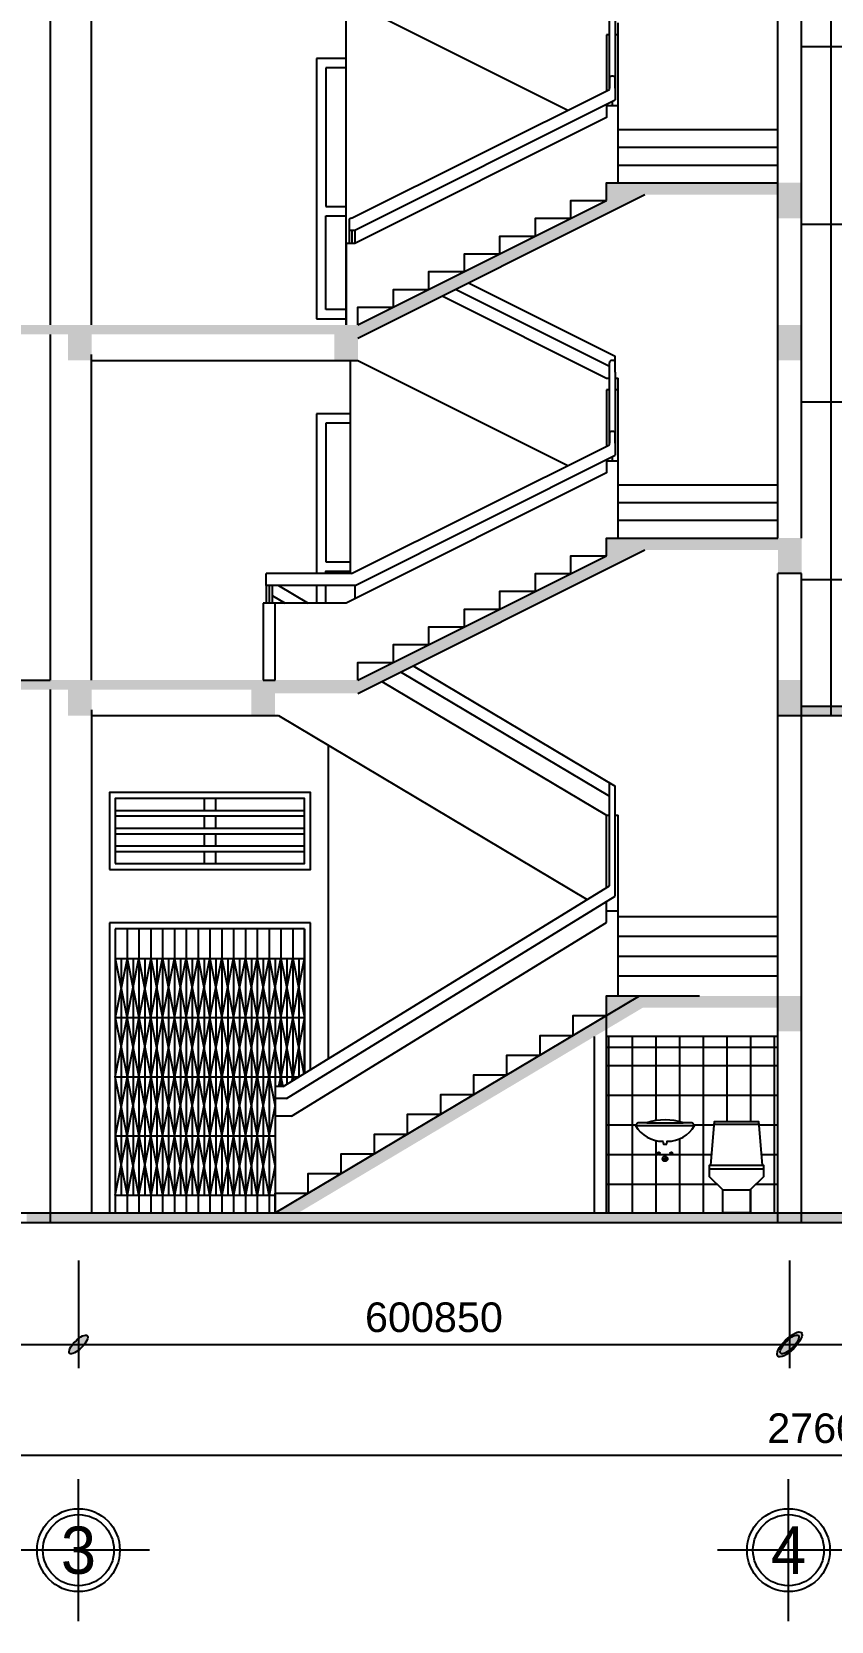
# Model space of a CAD drawing. Extents: x -110475 to -26375, y -22185 to 37215.
# Drawn here: x -93368 to -86613, y -10931 to 2491 of the extents above; entities that cross this region are included whole.
import ezdxf
from ezdxf.enums import TextEntityAlignment as Align

# ---------------------------------------------------------------- set-up
doc = ezdxf.new("R2010")
doc.units = 0
doc.header["$LTSCALE"] = 800
doc.header["$MEASUREMENT"] = 0
doc.header["$PDMODE"] = 2
doc.layers.get('0').update_dxf_attribs({"linetype": 'CONTINUOUS'})
doc.layers.get('DEFPOINTS').update_dxf_attribs({"linetype": 'CONTINUOUS'})
for name, color, linetype in [('BAO', 3, 'CONTINUOUS'), ('CUA', 4, 'CONTINUOUS'), ('DIM', 6, 'CONTINUOUS'), ('HATCH', 6, 'CONTINUOUS'), ('mc1', 5, 'CONTINUOUS'), ('MDUNG', 3, 'CONTINUOUS'), ('TBI', 3, 'CONTINUOUS'), ('TEXT', 7, 'CONTINUOUS')]:
    doc.layers.add(name, color=color, linetype=linetype)
doc.styles.add('T2', font='VTIMESN.TTF')
doc.styles.add('VNI-HELVE', font='VHELVEN.TTF')
doc.dimstyles.new('DIM100S', dxfattribs={"dimtxt": 250, "dimasz": 150, "dimexe": 200, "dimexo": 0, "dimgap": 100, "dimtad": 1, "dimdec": 0, "dimlfac": 100, "dimrnd": 50, "dimzin": 0, "dimdsep": 46, "dimtxsty": 'VNI-HELVE', "dimblk1": 'ARCHTICK', "dimblk2": 'ARCHTICK', "dimsah": 1, "dimcen": 0, "dimclrd": 6, "dimclre": 6, "dimclrt": 6, "dimadec": 0, "dimazin": 0, "dimtfac": 1, "dimtdec": 0, "dimtofl": 0, "dimtmove": 0, "dimatfit": 3, "dimldrblk": 'ARCHTICK', "dimfxl": 0, "dimtolj": 1, "dimtzin": 0, "dimarcsym": 0})

# ---------------------------------------------------------------- blocks, each defined once
blk = doc.blocks.new('WC2d21')
at = {"color": 151}
for p, q in [((-250, 738), (250, 738)), ((-69, 502), (-39, 502)), ((-54, 517), (-54, 488)), ((-25, 457), (25, 457)), ((0, 483), (0, 432)), ((69, 502), (39, 502)), ((54, 517), (54, 488))]:
    blk.add_line(p, q, dxfattribs=at)
blk.add_line((-154, 762), (154, 762))
blk.add_lwpolyline([(14, 580), (19, 605, 0.263805), (250, 738), (229, 762), (154, 762, 0.159336), (-154, 762), (-229, 762), (-250, 738, 0.263805), (-19, 605), (-14, 580), (0, 580)], format="xyb", close=True)
for centre, radius in [((-54, 502), 10.5), ((0, 457), 21), ((54, 502), 10.5)]:
    blk.add_circle(centre, radius, dxfattribs=at)
blk = doc.blocks.new('_ArchTick')
h = blk.add_hatch(color=256)
edge = h.paths.add_edge_path()
edge.add_ellipse((0, 0), major_axis=(0.5, 0.5), ratio=0.348148, start_angle=0, end_angle=360)
blk.add_ellipse((0, 0), major_axis=(0.5, 0.5), ratio=0.348148)
blk = doc.blocks.new('*D7')
at = {"layer": 'DEFPOINTS', "color": 0, "linetype": 'Continuous'}
for p in [(-96264, -7885), (-92974, -7885), (-92974, -8594)]:
    blk.add_point(p, dxfattribs=at)
at = {"layer": 'DIM', "color": 6, "linetype": 'Continuous', "lineweight": -2}
for p, q in [((-96264, -7885), (-96264, -8794)), ((-92974, -7885), (-92974, -8794)), ((-96264, -8594), (-92974, -8594))]:
    blk.add_line(p, q, dxfattribs=at)
at = {"layer": 'DIM', "color": 6, "linetype": 'Continuous', "lineweight": -2, "xscale": 150, "yscale": 150, "zscale": 150, "rotation": 180}
blk.add_blockref('_ArchTick', (-96264, -8594), dxfattribs=at)
at = {"layer": 'DIM', "color": 6, "linetype": 'Continuous', "lineweight": -2, "xscale": 150, "yscale": 150, "zscale": 150}
blk.add_blockref('_ArchTick', (-92974, -8594), dxfattribs=at)
at = {"layer": 'DIM', "color": 6, "linetype": 'Continuous', "insert": (-94619, -8366), "char_height": 250, "attachment_point": 5, "style": 'VNI-HELVE'}
blk.add_mtext('\\A1;3600', dxfattribs=at)
blk = doc.blocks.new('*D8')
at = {"layer": 'DEFPOINTS', "color": 0, "linetype": 'Continuous'}
for p in [(-92974, -7885), (-86965, -7885), (-86965, -8594)]:
    blk.add_point(p, dxfattribs=at)
at = {"layer": 'DIM', "color": 6, "linetype": 'Continuous', "lineweight": -2}
for p, q in [((-92974, -7885), (-92974, -8794)), ((-86965, -7885), (-86965, -8794)), ((-92974, -8594), (-86965, -8594))]:
    blk.add_line(p, q, dxfattribs=at)
at = {"layer": 'DIM', "color": 6, "linetype": 'Continuous', "lineweight": -2, "xscale": 150, "yscale": 150, "zscale": 150, "rotation": 180}
blk.add_blockref('_ArchTick', (-92974, -8594), dxfattribs=at)
at = {"layer": 'DIM', "color": 6, "linetype": 'Continuous', "lineweight": -2, "xscale": 150, "yscale": 150, "zscale": 150}
blk.add_blockref('_ArchTick', (-86965, -8594), dxfattribs=at)
at = {"layer": 'DIM', "color": 6, "linetype": 'Continuous', "insert": (-89970, -8366), "char_height": 250, "attachment_point": 5, "style": 'VNI-HELVE'}
blk.add_mtext('\\A1;600850', dxfattribs=at)
blk = doc.blocks.new('*D9')
at = {"layer": 'DEFPOINTS', "color": 0, "linetype": 'Continuous'}
for p in [(-86965, -7885), (-83669, -7885), (-83669, -8594)]:
    blk.add_point(p, dxfattribs=at)
at = {"layer": 'DIM', "color": 6, "linetype": 'Continuous', "lineweight": -2}
for p, q in [((-86965, -7885), (-86965, -8794)), ((-83669, -7885), (-83669, -8794)), ((-86965, -8594), (-83669, -8594))]:
    blk.add_line(p, q, dxfattribs=at)
at = {"layer": 'DIM', "color": 6, "linetype": 'Continuous', "lineweight": -2, "xscale": 200, "yscale": 200, "zscale": 200, "rotation": 180}
blk.add_blockref('_ArchTick', (-86965, -8594), dxfattribs=at)
at = {"layer": 'DIM', "color": 6, "linetype": 'Continuous', "lineweight": -2, "xscale": 200, "yscale": 200, "zscale": 200}
blk.add_blockref('_ArchTick', (-83669, -8594), dxfattribs=at)
at = {"layer": 'DIM', "color": 6, "linetype": 'Continuous', "insert": (-85317, -8366), "char_height": 250, "attachment_point": 5, "style": 'VNI-HELVE'}
blk.add_mtext('\\A1;3600', dxfattribs=at)
blk = doc.blocks.new('*D22')
at = {"layer": 'DEFPOINTS', "color": 0, "linetype": 'Continuous'}
for p in [(-99575, -7885), (-73761, -7885), (-99575, -9531)]:
    blk.add_point(p, dxfattribs=at)
at = {"layer": 'DIM', "color": 6, "linetype": 'Continuous', "lineweight": -2}
for p, q in [((-99575, -7885), (-99575, -9731)), ((-73761, -7885), (-73761, -9731)), ((-73761, -9531), (-99575, -9531))]:
    blk.add_line(p, q, dxfattribs=at)
at = {"layer": 'DIM', "color": 6, "linetype": 'Continuous', "lineweight": -2, "xscale": 200, "yscale": 200, "zscale": 200, "rotation": 180}
blk.add_blockref('_ArchTick', (-99575, -9531), dxfattribs=at)
at = {"layer": 'DIM', "color": 6, "linetype": 'Continuous', "lineweight": -2, "xscale": 200, "yscale": 200, "zscale": 200}
blk.add_blockref('_ArchTick', (-73761, -9531), dxfattribs=at)
at = {"layer": 'DIM', "color": 6, "linetype": 'Continuous', "insert": (-86668, -9303), "char_height": 250, "attachment_point": 5, "style": 'VNI-HELVE'}
blk.add_mtext('\\A1;27600', dxfattribs=at)

msp = doc.modelspace()

# ---------------------------------------------------------------- hatches: boundary and pattern name
at = {"layer": 'HATCH'}
h = msp.add_hatch(dxfattribs=at)
h.set_pattern_fill('_USER', color=6, scale=200, angle=90, style=0, pattern_type=0)
h.set_pattern_definition([(90, (98509.05, 26760.27), (-200, 1e-14), [])])
h.paths.add_polyline_path([(-87062.808, -5983.693), (-88512.679, -5983.693), (-88512.679, -7483.693), (-87527.808, -7483.693), (-87527.808, -7287.861), (-87641.808, -7179.993), (-87641.808, -7112.029), (-87641.808, -7080.693), (-87630.04, -7080.693), (-87597.808, -6712.693), (-87412.808, -6712.693), (-87227.808, -6712.693), (-87195.575, -7080.693), (-87183.808, -7080.693), (-87183.808, -7112.029), (-87183.808, -7179.993), (-87297.808, -7287.861), (-87297.808, -7483.693), (-87062.808, -7483.693)])
h.paths.add_polyline_path([(-87787.757, -6721.202), (-87766.815, -6745.711, -0.263804579), (-87997.581, -6879.183), (-88002.484, -6903.693), (-88016.954, -6903.693), (-88031.424, -6903.693), (-88036.328, -6879.183, -0.263804579), (-88267.094, -6745.711), (-88246.152, -6721.202), (-88170.776, -6721.202, -0.159336024), (-87863.132, -6721.202)], flags=16)
h.paths.add_polyline_path([(-87952.145, -6981.202, -1), (-87973.145, -6981.202, -1)], flags=16)
h.paths.add_polyline_path([(-88060.763, -6981.202, -1), (-88081.763, -6981.202, -1)], flags=16)
h.paths.add_polyline_path([(-87995.954, -7026.202, -1), (-88037.954, -7026.202, -1)], flags=16)
h = msp.add_hatch(dxfattribs=at)
h.set_pattern_fill('_USER', color=6, scale=250, style=0, pattern_type=0)
h.set_pattern_definition([(0, (98509.05, 26760.27), (0, 250), [])])
h.paths.add_polyline_path([(-87062.808, -5983.693), (-88512.679, -5983.693), (-88512.679, -7483.693), (-87527.808, -7483.693), (-87527.808, -7287.861), (-87641.808, -7179.993), (-87641.808, -7112.029), (-87641.808, -7080.693), (-87630.04, -7080.693), (-87597.808, -6712.693), (-87412.808, -6712.693), (-87227.808, -6712.693), (-87195.575, -7080.693), (-87183.808, -7080.693), (-87183.808, -7112.029), (-87183.808, -7179.993), (-87297.808, -7287.861), (-87297.808, -7483.693), (-87062.808, -7483.693)])
h.paths.add_polyline_path([(-87787.757, -6721.202), (-87766.815, -6745.711, -0.263804579), (-87997.581, -6879.183), (-88002.484, -6903.693), (-88016.954, -6903.693), (-88031.424, -6903.693), (-88036.328, -6879.183, -0.263804579), (-88267.094, -6745.711), (-88246.152, -6721.202), (-88170.776, -6721.202, -0.159336024), (-87863.132, -6721.202)], flags=16)
h.paths.add_polyline_path([(-87952.145, -6981.202, -1), (-87973.145, -6981.202, -1)], flags=16)
h.paths.add_polyline_path([(-88060.763, -6981.202, -1), (-88081.763, -6981.202, -1)], flags=16)
h.paths.add_polyline_path([(-87995.954, -7026.202, -1), (-88037.954, -7026.202, -1)], flags=16)

# ---------------------------------------------------------------- linework, layer by layer
at = {"layer": 'BAO', "color": 3, "linetype": 'Continuous'}
for p, q in [((-92973.951, -10931.377), (-92973.951, -9731.377)), ((-86973.951, -10931.377), (-86973.951, -9731.377)), ((-92373.951, -10331.377), (-93573.951, -10331.377)), ((-86373.951, -10331.377), (-87573.951, -10331.377))]:
    msp.add_line(p, q, dxfattribs=at)
for points in [[(-90612.679, 16.307), (-90612.679, 166.307), (-90312.679, 166.307), (-90312.679, 316.307), (-90012.679, 316.307), (-90012.679, 466.307), (-89712.679, 466.307), (-89712.679, 616.307), (-89412.679, 616.307), (-89412.679, 766.307), (-89112.679, 766.307), (-89112.679, 916.307), (-88812.679, 916.307), (-88812.679, 1066.307), (-88512.679, 1066.307)], [(-90612.679, -2983.693), (-90612.679, -2833.693), (-90312.679, -2833.693), (-90312.679, -2683.693), (-90012.679, -2683.693), (-90012.679, -2533.693), (-89712.679, -2533.693), (-89712.679, -2383.693), (-89412.679, -2383.693), (-89412.679, -2233.693), (-89112.679, -2233.693), (-89112.679, -2083.693), (-88812.679, -2083.693), (-88812.679, -1933.693), (-88512.679, -1933.693)], [(-92862.808, -3283.693), (-91284.189, -3283.693)], [(-91312.679, -7483.693), (-91312.679, -7317.026), (-91032.679, -7317.026), (-91032.679, -7150.359), (-90752.679, -7150.359), (-90752.679, -6983.693), (-90472.679, -6983.693), (-90472.679, -6817.026), (-90192.679, -6817.026), (-90192.679, -6650.359), (-89912.679, -6650.359), (-89912.679, -6483.693), (-89632.679, -6483.693), (-89632.679, -6317.026), (-89352.679, -6317.026), (-89352.679, -6150.359), (-89072.679, -6150.359), (-89072.679, -5983.693), (-88792.679, -5983.693), (-88792.679, -5817.026), (-88512.679, -5817.026)]]:
    msp.add_lwpolyline(points, dxfattribs=at)
for centre, radius in [((-92973.951, -10331.377), 350), ((-92973.951, -10331.377), 300), ((-86973.951, -10331.377), 350), ((-86973.951, -10331.377), 300)]:
    msp.add_circle(centre, radius, dxfattribs=at)
at = {"layer": 'CUA', "color": 4, "linetype": 'ByBlock'}
for p, q in [((-88487.679, 2003.074), (-88487.679, 2616.307)), ((-88437.679, 2616.307), (-88437.679, 1915.611)), ((-88412.679, 2466.307), (-88412.679, 2566.307)), ((-88487.679, 2466.307), (-88512.679, 2466.307)), ((-88512.679, 2466.307), (-88512.679, 1990.611)), ((-88412.679, 2466.307), (-88437.679, 2466.307)), ((-88412.679, 1216.307), (-88412.679, 2466.307)), ((-90712.679, 2266.307), (-90962.808, 2266.307)), ((-90962.808, 2266.307), (-90962.808, 66.307)), ((-90712.679, 2186.307), (-90882.808, 2186.307)), ((-90882.808, 2186.307), (-90882.808, 1016.307)), ((-88487.679, 2096.307), (-88487.679, 2016.307)), ((-88457.679, 2116.307), (-88467.679, 2116.307)), ((-88437.679, 2016.307), (-88437.679, 2096.307)), ((-90667.679, 916.307), (-88487.679, 2003.074)), ((-90637.679, 815.611), (-88437.679, 1915.611)), ((-88462.679, 1903.111), (-88462.679, 1866.307)), ((-88462.679, 1903.111), (-88462.679, 1866.307)), ((-88512.679, 1878.111), (-88512.679, 1766.307)), ((-88412.679, 1866.307), (-88512.679, 1866.307)), ((-88412.679, 1216.307), (-88412.679, 1866.307)), ((-88412.679, 1666.307), (-87062.808, 1666.307)), ((-88412.679, 1516.307), (-87062.808, 1516.307)), ((-88412.679, 1366.307), (-87062.808, 1366.307)), ((-90882.808, 1016.307), (-90712.679, 1016.307)), ((-90882.808, 146.307), (-90882.808, 936.307)), ((-90882.808, 936.307), (-90712.679, 936.307)), ((-90687.679, 896.307), (-90687.679, 816.307)), ((-90687.679, 840.611), (-90687.679, 703.807)), ((-90687.679, 816.307), (-90637.679, 816.307)), ((-90662.679, 816.307), (-90662.679, 703.807)), ((-90662.679, 816.307), (-90662.679, 703.807)), ((-90637.679, 816.307), (-90637.679, 703.807)), ((-90712.679, 703.807), (-90712.679, 16.307)), ((-90637.679, 703.807), (-90712.679, 703.807)), ((-89788.376, 316.656), (-88487.679, -333.693)), ((-89676.573, 372.557), (-88437.679, -246.889)), ((-90712.679, 146.307), (-90882.808, 146.307)), ((-89900.876, 260.406), (-88512.679, -433.693)), ((-90962.808, 66.307), (-90712.679, 66.307)), ((-88437.679, -383.693), (-88437.679, -246.889)), ((-88487.679, -383.693), (-88487.679, -303.693)), ((-88487.679, -996.926), (-88487.679, -383.693)), ((-88457.679, -283.693), (-88467.679, -283.693)), ((-88437.679, -383.693), (-88437.679, -1084.389)), ((-88512.679, -433.693), (-88487.679, -433.693)), ((-88487.679, -533.693), (-88512.679, -533.693)), ((-88512.679, -533.693), (-88512.679, -1009.389)), ((-88437.679, -433.693), (-88412.679, -433.693)), ((-88412.679, -533.693), (-88437.679, -533.693)), ((-88412.679, -533.693), (-88412.679, -433.693)), ((-88412.679, -1783.693), (-88412.679, -533.693)), ((-90676.545, -733.693), (-90962.808, -733.693)), ((-90962.808, -733.693), (-90962.808, -2083.693)), ((-90676.545, -813.693), (-90882.808, -813.693)), ((-90882.808, -813.693), (-90882.808, -1983.693)), ((-88487.679, -903.693), (-88487.679, -983.693)), ((-88457.679, -883.693), (-88467.679, -883.693)), ((-88437.679, -983.693), (-88437.679, -903.693)), ((-90667.679, -2083.693), (-88487.679, -996.926)), ((-90636.286, -2183.693), (-88437.679, -1084.389)), ((-88512.679, -1121.889), (-88512.679, -1233.693)), ((-88412.679, -1133.693), (-88512.679, -1133.693)), ((-88462.679, -1096.889), (-88462.679, -1133.693)), ((-88462.679, -1096.889), (-88462.679, -1133.693)), ((-88412.679, -1783.693), (-88412.679, -1133.693)), ((-88412.679, -1333.693), (-87062.808, -1333.693)), ((-88412.679, -1483.693), (-87062.808, -1483.693)), ((-88412.679, -1633.693), (-87062.808, -1633.693)), ((-90882.808, -1983.693), (-90676.545, -1983.693)), ((-91387.679, -2183.693), (-91387.679, -2083.693)), ((-90667.679, -2083.693), (-91387.679, -2083.693)), ((-91387.679, -2183.693), (-91387.679, -2333.693)), ((-90636.286, -2183.693), (-91387.679, -2183.693)), ((-91362.679, -2183.693), (-91362.679, -2333.693)), ((-91362.679, -2183.693), (-91362.679, -2333.693)), ((-91337.679, -2183.693), (-91337.679, -2333.693)), ((-90637.679, -2183.693), (-90637.679, -2296.193)), ((-91412.679, -2333.693), (-91412.679, -2983.693)), ((-91312.679, -2983.693), (-91312.679, -2333.693)), ((-91412.679, -2983.693), (-91312.679, -2983.693)), ((-91243.403, -6417.026), (-91312.679, -6417.026)), ((-91312.679, -6417.026), (-91312.679, -6517.026)), ((-91312.679, -6667.026), (-91312.679, -7483.693))]:
    msp.add_line(p, q, dxfattribs=at)
at = {"layer": 'CUA', "color": 4}
for p, q in [((-91337.679, -2268.52), (-91228.189, -2333.693)), ((-91284.679, -2183.693), (-91032.679, -2333.693)), ((-88487.679, -4722.239), (-88487.679, -3848.574)), ((-88437.679, -4808.887), (-88437.679, -3878.336)), ((-88512.679, -4124.63), (-88487.679, -4124.63)), ((-88512.679, -4737.614), (-88512.679, -4124.63)), ((-88437.679, -4124.63), (-88412.679, -4124.63)), ((-88412.679, -5650.359), (-88412.679, -4124.63)), ((-88512.679, -5031.11), (-88512.679, -4855.012)), ((-88512.679, -4931.11), (-88412.679, -4931.11)), ((-92712.808, -5033.693), (-92712.808, -7483.693)), ((-91012.808, -5033.693), (-92712.808, -5033.693)), ((-92662.808, -5083.693), (-92662.808, -7483.693)), ((-91062.808, -5083.693), (-92662.808, -5083.693)), ((-92562.808, -5083.693), (-92562.808, -7483.693)), ((-92462.808, -5083.693), (-92462.808, -7483.693)), ((-92362.808, -5083.693), (-92362.808, -7483.693)), ((-92262.808, -5083.693), (-92262.808, -7483.693)), ((-92162.808, -5083.693), (-92162.808, -7483.693)), ((-92062.808, -5083.693), (-92062.808, -7483.693)), ((-91962.808, -5083.693), (-91962.808, -7483.693)), ((-91862.808, -5083.693), (-91862.808, -7483.693)), ((-91762.808, -5083.693), (-91762.808, -7483.693)), ((-91662.808, -5083.693), (-91662.808, -7483.693)), ((-91562.808, -5083.693), (-91562.808, -7483.693)), ((-91462.808, -5083.693), (-91462.808, -7483.693)), ((-91362.808, -5083.693), (-91362.808, -7483.693)), ((-91262.808, -5083.693), (-91262.808, -6417.026)), ((-91162.808, -5083.693), (-91162.808, -6367.46)), ((-91062.808, -5083.693), (-91062.808, -6305.959)), ((-91062.808, -6305.959), (-91062.808, -5083.693)), ((-91012.808, -6275.209), (-91012.808, -5033.693)), ((-87062.808, -4983.693), (-88412.679, -4983.693)), ((-87062.808, -5150.359), (-88412.679, -5150.359)), ((-92662.808, -5333.693), (-92262.808, -7333.693)), ((-92662.808, -5333.693), (-91062.808, -5333.693)), ((-92612.808, -5333.693), (-92612.808, -7333.693)), ((-92512.808, -5333.693), (-92512.808, -7333.693)), ((-92412.808, -5333.693), (-92412.808, -7333.693)), ((-92312.808, -5333.693), (-92312.808, -7333.693)), ((-92212.808, -5333.693), (-92212.808, -7333.693)), ((-92112.808, -5333.693), (-92112.808, -7333.693)), ((-92012.808, -5333.693), (-92012.808, -7333.693)), ((-91912.808, -5333.693), (-91912.808, -7333.693)), ((-91812.808, -5333.693), (-91812.808, -7333.693)), ((-91712.808, -5333.693), (-91712.808, -7333.693)), ((-91612.808, -5333.693), (-91612.808, -7333.693)), ((-91512.808, -5333.693), (-91512.808, -7333.693)), ((-91412.808, -5333.693), (-91412.808, -7333.693)), ((-91312.808, -5333.693), (-91312.808, -7333.693)), ((-91212.808, -5333.693), (-91212.808, -6398.21)), ((-91112.808, -5333.693), (-91112.808, -6336.709)), ((-87062.808, -5317.026), (-88412.679, -5317.026)), ((-87062.808, -5483.693), (-88412.679, -5483.693)), ((-92662.808, -5833.693), (-91062.808, -5833.693)), ((-92662.808, -6333.693), (-91107.903, -6333.693)), ((-92662.808, -6833.693), (-91312.679, -6833.693)), ((-92662.808, -7333.693), (-91312.679, -7333.693))]:
    msp.add_line(p, q, dxfattribs=at)
at = {"layer": 'CUA', "color": 3, "linetype": 'Continuous'}
msp.add_line((-91172.679, -6667.026), (-91312.679, -6667.026), dxfattribs=at)
at = {"layer": 'CUA', "color": 4, "linetype": 'ByBlock'}
for points in [[(-88412.679, 1216.307), (-88412.679, 1216.307), (-88412.679, 1866.307), (-88512.679, 1866.307), (-88512.679, 1766.307), (-90637.679, 703.807)], [(-88412.679, -1783.693), (-88412.679, -1783.693), (-88412.679, -1133.693), (-88512.679, -1133.693), (-88512.679, -1233.693), (-90712.679, -2333.693), (-91412.679, -2333.693)], [(-90882.808, -2083.693), (-90882.808, -2063.693), (-90676.545, -2063.693)], [(-90962.808, -2183.693), (-90962.808, -2333.693)], [(-90882.808, -2333.693), (-90882.808, -2183.693)]]:
    msp.add_lwpolyline(points, dxfattribs=at)
for points in [[(-92712.808, -4583.693), (-91012.808, -4583.693), (-91012.808, -3933.693), (-92712.808, -3933.693)], [(-92662.808, -4533.693), (-91062.808, -4533.693), (-91062.808, -3983.693), (-92662.808, -3983.693)], [(-92662.808, -4083.693), (-91062.808, -4083.693), (-91062.808, -3983.693), (-92662.808, -3983.693)], [(-92662.808, -4233.693), (-91062.808, -4233.693), (-91062.808, -4133.693), (-92662.808, -4133.693)], [(-92662.808, -4383.693), (-91062.808, -4383.693), (-91062.808, -4283.693), (-92662.808, -4283.693)], [(-92662.808, -4533.693), (-91062.808, -4533.693), (-91062.808, -4433.693), (-92662.808, -4433.693)]]:
    msp.add_lwpolyline(points, close=True, dxfattribs=at)
at = {"layer": 'CUA', "color": 4}
for points in [[(-91912.808, -4083.693), (-91812.808, -4083.693), (-91812.808, -3983.693), (-91912.808, -3983.693)], [(-91912.808, -4233.693), (-91812.808, -4233.693), (-91812.808, -4133.693), (-91912.808, -4133.693)], [(-91912.808, -4383.693), (-91812.808, -4383.693), (-91812.808, -4283.693), (-91912.808, -4283.693)], [(-91912.808, -4533.693), (-91812.808, -4533.693), (-91812.808, -4433.693), (-91912.808, -4433.693)]]:
    msp.add_lwpolyline(points, close=True, dxfattribs=at)
for points in [[(-92662.808, -7333.693), (-92562.808, -6833.693), (-92662.808, -6333.693), (-92562.808, -5833.693), (-92462.808, -5333.693)], [(-92562.808, -5333.693), (-92662.808, -5833.693), (-92562.808, -6333.693), (-92662.808, -6833.693), (-92562.808, -7333.693)], [(-92462.808, -7333.693), (-92562.808, -6833.693), (-92462.808, -6333.693), (-92362.808, -5833.693), (-92462.808, -5333.693)], [(-92562.808, -5333.693), (-92462.808, -5833.693), (-92562.808, -6333.693), (-92462.808, -6833.693), (-92562.808, -7333.693)], [(-92462.808, -7333.693), (-92362.808, -6833.693), (-92262.808, -6333.693), (-92362.808, -5833.693), (-92262.808, -5333.693)], [(-92362.808, -5333.693), (-92462.808, -5833.693), (-92362.808, -6333.693), (-92462.808, -6833.693), (-92362.808, -7333.693)], [(-92362.808, -5333.693), (-92262.808, -5833.693), (-92362.808, -6333.693), (-92262.808, -6833.693), (-92362.808, -7333.693)], [(-92162.808, -7333.693), (-92262.808, -6833.693), (-92162.808, -6333.693), (-92262.808, -5833.693), (-92162.808, -5333.693)], [(-92262.808, -5333.693), (-92162.808, -5833.693), (-92262.808, -6333.693), (-92162.808, -6833.693), (-92262.808, -7333.693)], [(-92162.808, -5333.693), (-92062.808, -5833.693), (-92162.808, -6333.693), (-92062.808, -6833.693), (-92162.808, -7333.693)], [(-92062.808, -7333.693), (-92162.808, -6833.693), (-92062.808, -6333.693), (-92162.808, -5833.693), (-92062.808, -5333.693)], [(-92062.808, -5333.693), (-91962.808, -5833.693), (-92062.808, -6333.693), (-91962.808, -6833.693), (-92062.808, -7333.693)], [(-91962.808, -7333.693), (-92062.808, -6833.693), (-91962.808, -6333.693), (-92062.808, -5833.693), (-91962.808, -5333.693)], [(-91962.808, -5333.693), (-91862.808, -5833.693), (-91962.808, -6333.693), (-91862.808, -6833.693), (-91962.808, -7333.693)], [(-91862.808, -7333.693), (-91962.808, -6833.693), (-91862.808, -6333.693), (-91962.808, -5833.693), (-91862.808, -5333.693)], [(-91862.808, -5333.693), (-91762.808, -5833.693), (-91862.808, -6333.693), (-91762.808, -6833.693), (-91862.808, -7333.693)], [(-91762.808, -7333.693), (-91862.808, -6833.693), (-91762.808, -6333.693), (-91862.808, -5833.693), (-91762.808, -5333.693)], [(-91762.808, -5333.693), (-91662.808, -5833.693), (-91762.808, -6333.693), (-91662.808, -6833.693), (-91762.808, -7333.693)], [(-91662.808, -7333.693), (-91762.808, -6833.693), (-91662.808, -6333.693), (-91762.808, -5833.693), (-91662.808, -5333.693)], [(-91662.808, -5333.693), (-91562.808, -5833.693), (-91662.808, -6333.693), (-91562.808, -6833.693), (-91662.808, -7333.693)], [(-91562.808, -7333.693), (-91662.808, -6833.693), (-91562.808, -6333.693), (-91662.808, -5833.693), (-91562.808, -5333.693)], [(-91562.808, -5333.693), (-91462.808, -5833.693), (-91562.808, -6333.693), (-91462.808, -6833.693), (-91562.808, -7333.693)], [(-91462.808, -7333.693), (-91562.808, -6833.693), (-91462.808, -6333.693), (-91562.808, -5833.693), (-91462.808, -5333.693)], [(-91462.808, -5333.693), (-91362.808, -5833.693), (-91462.808, -6333.693), (-91362.808, -6833.693), (-91462.808, -7333.693)], [(-91362.808, -7333.693), (-91462.808, -6833.693), (-91362.808, -6333.693), (-91462.808, -5833.693), (-91362.808, -5333.693)], [(-91279.474, -6417.026), (-91262.808, -6333.693), (-91362.808, -5833.693), (-91262.808, -5333.693)], [(-91362.808, -5333.693), (-91262.808, -5833.693), (-91362.808, -6333.693), (-91312.808, -6583.693)], [(-91262.808, -5333.693), (-91162.808, -5833.693), (-91262.808, -6333.693), (-91246.141, -6417.026)], [(-91170.508, -6372.195), (-91162.808, -6333.693), (-91262.808, -5833.693), (-91162.808, -5333.693)], [(-91162.808, -5333.693), (-91062.808, -5833.693), (-91162.808, -6333.693), (-91156.794, -6363.761)], [(-91067.747, -6308.997), (-91162.808, -5833.693), (-91062.808, -5333.693)], [(-91312.808, -7083.693), (-91362.808, -6833.693), (-91312.808, -6583.693)], [(-91312.808, -7083.693), (-91362.808, -7333.693)]]:
    msp.add_lwpolyline(points, dxfattribs=at)
at = {"layer": 'CUA', "color": 4, "linetype": 'ByBlock'}
for centre, start, end in [((-88467.679, 2096.307), 90, 180), ((-88457.679, 2096.307), 0, 90), ((-90667.679, 896.307), 90, 180), ((-88467.679, -303.693), 90, 180), ((-88457.679, -303.693), 0, 90), ((-88467.679, -903.693), 90, 180), ((-88457.679, -903.693), 0, 90)]:
    msp.add_arc(centre, 20, start, end, dxfattribs=at)
at = {"layer": 'HATCH', "color": 6}
msp.add_line((-88512.679, -6083.693), (-87062.808, -6083.693), dxfattribs=at)
at = {"layer": 'mc1', "color": 5}
for p, q in [((-90612.679, -95.496), (-88189.073, 1116.307)), ((-90612.679, 16.307), (-88512.679, 1066.307)), ((-90612.679, -3095.496), (-88189.073, -1883.693)), ((-90612.679, -2983.693), (-88512.679, -1933.693))]:
    msp.add_line(p, q, dxfattribs=at)
at = {"layer": 'mc1', "color": 4, "linetype": 'Continuous'}
msp.add_line((-86982.808, -7563.693), (-83642.808, -7563.693), dxfattribs=at)
at = {"layer": 'mc1', "color": 5}
for points in [[(-88512.679, 1066.307), (-88512.679, 1216.307), (-87062.808, 1216.307)], [(-88512.679, -1933.693), (-88512.679, -1783.693), (-87062.808, -1783.693)], [(-91312.679, -7483.693), (-88232.679, -5650.359)], [(-88512.679, -5817.026), (-88512.679, -5650.359), (-87726.161, -5650.359)]]:
    msp.add_lwpolyline(points, dxfattribs=at)
at = {"layer": 'mc1', "color": 5, "linetype": 'Continuous'}
for points in [[(-99562.808, -2983.693), (-93212.808, -2983.693)], [(-86862.808, -3203.693), (-77162.808, -3203.693)], [(-87062.808, -3283.693), (-80262.808, -3283.693)]]:
    msp.add_lwpolyline(points, dxfattribs=at)
at = {"layer": 'mc1', "color": 5}
for points in [[(-88512.679, 1116.307), (-88512.679, 1216.307), (-87062.808, 1116.307), (-87062.808, 1216.307)], [(-90612.679, -95.496), (-90612.679, 16.307), (-88189.073, 1116.307), (-88512.679, 1066.307)], [(-88512.679, 1066.307), (-88512.679, 1116.307), (-88189.073, 1116.307)], [(-88512.679, -1883.693), (-88512.679, -1783.693), (-87062.808, -1883.693), (-87062.808, -1783.693)], [(-90612.679, -3095.496), (-90612.679, -2983.693), (-88189.073, -1883.693), (-88512.679, -1933.693)], [(-88512.679, -1933.693), (-88512.679, -1883.693), (-88189.073, -1883.693)], [(-91312.679, -3095.496), (-91312.679, -3063.693), (-90612.679, -3095.496), (-90612.679, -3063.693)], [(-86862.808, -3283.693), (-86862.808, -3203.693), (-83762.808, -3283.693), (-83762.808, -3203.693)], [(-91312.679, -7483.693), (-91117.17, -7483.693), (-88400.679, -5750.359), (-88205.17, -5750.359)], [(-88512.679, -5650.359), (-88512.679, -5817.026), (-88232.679, -5650.359)], [(-88400.679, -5750.359), (-88232.679, -5650.359), (-87062.808, -5750.359), (-87062.808, -5650.359)]]:
    msp.add_solid(points, dxfattribs=at)
at = {"layer": 'mc1', "color": 5, "linetype": 'ByBlock'}
for points in [[(-87062.808, 1216.307), (-86862.808, 1216.307), (-87062.808, 916.307), (-86862.808, 916.307)], [(-94612.808, 16.307), (-93062.808, 16.307), (-94612.808, -63.693), (-93062.808, -63.693)], [(-93062.808, 16.307), (-92862.808, 16.307), (-93062.808, -283.693), (-92862.808, -283.693)], [(-92862.808, 16.307), (-90812.679, 16.307), (-92862.808, -63.693), (-90812.679, -63.693)], [(-90812.679, 16.307), (-90612.679, 16.307), (-90812.679, -283.693), (-90612.679, -283.693)], [(-87062.808, 16.307), (-86862.808, 16.307), (-87062.808, -283.693), (-86862.808, -283.693)], [(-87062.808, -1783.693), (-86862.808, -1783.693), (-87062.808, -2083.693), (-86862.808, -2083.693)], [(-94612.808, -2983.693), (-93062.808, -2983.693), (-94612.808, -3063.693), (-93062.808, -3063.693)], [(-93062.808, -2983.693), (-92862.808, -2983.693), (-93062.808, -3283.693), (-92862.808, -3283.693)], [(-92862.808, -2983.693), (-90612.679, -2983.693), (-92862.808, -3063.693), (-90612.679, -3063.693)], [(-91512.679, -2983.693), (-91312.679, -2983.693), (-91512.679, -3283.693), (-91312.679, -3283.693)], [(-87062.808, -2983.693), (-86862.808, -2983.693), (-87062.808, -3283.693), (-86862.808, -3283.693)], [(-87062.808, -5650.359), (-86862.808, -5650.359), (-87062.808, -5950.359), (-86862.808, -5950.359)]]:
    msp.add_solid(points, dxfattribs=at)
at = {"layer": 'mc1', "color": 4, "linetype": 'Continuous'}
for points in [[(-86862.808, -7563.693), (-93412.748, -7563.693), (-86862.808, -7483.693), (-93412.748, -7483.693)], [(-81962.808, -7563.693), (-86862.808, -7563.693), (-81962.808, -7483.693), (-86862.808, -7483.693)]]:
    msp.add_solid(points, dxfattribs=at)
at = {"layer": 'MDUNG', "color": 3}
for p, q in [((-86612.808, -3283.693), (-86612.808, 23366.307)), ((-87062.808, 16.307), (-87062.808, 3016.307)), ((-86862.808, 16.307), (-86862.808, 3016.307)), ((-93212.808, 2936.307), (-93212.808, 16.307)), ((-92862.808, 16.307), (-92862.808, 2766.307)), ((-86862.808, 2366.307), (-77162.808, 2366.307)), ((-86862.808, 866.307), (-77162.808, 866.307)), ((-87062.808, -1783.693), (-87062.808, 16.307)), ((-86862.808, -1783.693), (-86862.808, 16.307)), ((-93212.808, -63.693), (-93212.808, -2983.693)), ((-92862.808, -2983.693), (-92862.808, -233.693)), ((-86862.808, -633.693), (-77162.808, -633.693)), ((-87062.808, -7563.693), (-87062.808, -2083.693)), ((-86862.808, -2083.693), (-87062.808, -2083.693)), ((-86862.808, -7563.693), (-86862.808, -2083.693)), ((-86862.808, -2133.693), (-77162.808, -2133.693)), ((-90251.636, -2914.974), (-88487.679, -3964.948)), ((-90145.381, -2861.847), (-88437.679, -3878.336)), ((-93212.748, -3063.693), (-93212.748, -7563.693)), ((-90411.019, -2994.666), (-88512.679, -4124.63)), ((-92862.808, -3233.693), (-92862.808, -7483.693)), ((-90862.808, -3534.515), (-90862.808, -6182.958)), ((-88512.679, -7483.693), (-88512.679, -5817.026)), ((-88612.679, -7483.693), (-88612.679, -5992.925))]:
    msp.add_line(p, q, dxfattribs=at)
at = {"layer": 'MDUNG', "color": 3, "linetype": 'ByBlock'}
for p, q in [((-90612.679, 2716.307), (-88837.465, 1828.7)), ((-92862.808, -283.693), (-90612.679, -283.693)), ((-90612.679, -283.693), (-88837.465, -1171.3)), ((-91284.189, -3283.693), (-88674.454, -4837.107)), ((-91243.403, -6417.026), (-88487.679, -4722.239)), ((-91215.114, -6517.026), (-88437.679, -4808.887)), ((-91172.679, -6667.026), (-88512.679, -5031.11)), ((-91215.114, -6517.026), (-91312.679, -6517.026))]:
    msp.add_line(p, q, dxfattribs=at)
at = {"layer": 'MDUNG', "color": 3, "linetype": 'Continuous'}
for points in [[(-90712.679, 16.307), (-90712.679, 2716.307)], [(-90676.545, -283.693), (-90676.545, -2083.693)]]:
    msp.add_lwpolyline(points, dxfattribs=at)
at = {"layer": 'TBI', "color": 4, "linetype": 'Continuous'}
for p, q in [((-87599.638, -6733.584), (-87225.978, -6733.584)), ((-87641.808, -7080.693), (-87183.808, -7080.693)), ((-87641.808, -7112.029), (-87183.808, -7112.029)), ((-87527.808, -7287.861), (-87297.808, -7287.861))]:
    msp.add_line(p, q, dxfattribs=at)
at = {"layer": 'TBI', "color": 4}
for p, q in [((-87062.808, -7483.693), (-87062.808, -7333.693)), ((-101723.038, -7483.693), (-92862.808, -7483.693)), ((-92862.808, -7483.693), (-88512.679, -7483.693)), ((-88512.679, -7483.693), (-87062.808, -7483.693)), ((-87062.808, -7483.693), (-83562.808, -7483.693)), ((-101723.038, -7563.693), (-92942.808, -7563.693)), ((-92942.808, -7563.693), (-88592.679, -7563.693)), ((-88592.679, -7563.693), (-86982.808, -7563.693))]:
    msp.add_line(p, q, dxfattribs=at)
at = {"layer": 'TBI', "color": 4, "linetype": 'Continuous'}
msp.add_lwpolyline([(-87412.808, -6712.693), (-87227.808, -6712.693), (-87195.575, -7080.693), (-87183.808, -7080.693), (-87183.808, -7112.029), (-87183.808, -7179.993), (-87297.808, -7287.861), (-87297.808, -7483.693), (-87412.808, -7483.693), (-87527.808, -7483.693), (-87527.808, -7287.861), (-87641.808, -7179.993), (-87641.808, -7112.029), (-87641.808, -7080.693), (-87630.04, -7080.693), (-87597.808, -6712.693)], close=True, dxfattribs=at)

# ---------------------------------------------------------------- block references
msp.add_blockref('WC2d21', (-88016.954, -7483.693), dxfattribs=at)

# ---------------------------------------------------------------- texts
at = {"layer": 'TEXT', "style": 'T2'}
for tag, p in [('3', (-92973.951, -10331.377)), ('4', (-86973.951, -10331.377))]:
    msp.add_attdef(tag, text='', height=400, dxfattribs=at).set_placement(p, align=Align.MIDDLE_CENTER)

# ---------------------------------------------------------------- dimensions: what is measured, and where the dimension line sits
at = {"layer": 'DIM', "color": 6, "linetype": 'Continuous'}
for base, p1, p2, text, picture, middle in [((-99574.792, -9531.377), (-73761.214, -7885.196), (-99574.792, -7885.196), '27600', '*D22', (-86668.003, -9302.895)), ((-83668.678, -8594.104), (-86965.429, -7885.196), (-83668.678, -7885.196), '3600', '*D9', (-85317.054, -8365.622))]:
    dim = msp.add_linear_dim(base=base, p1=p1, p2=p2, text=text, dimstyle='DIM100S', override={"dimasz": 200}, dxfattribs=at)
    dim.commit()
    dim.dimension.update_dxf_attribs({"geometry": picture, "text_midpoint": middle})
dim = msp.add_linear_dim(base=(-92973.951, -8594.104), p1=(-96263.621, -7885.196), p2=(-92973.951, -7885.196), text='3600', dimstyle='DIM100S', dxfattribs=at)
dim.commit()
dim.dimension.update_dxf_attribs({"geometry": '*D7', "text_midpoint": (-94618.786, -8365.622)})
dim = msp.add_linear_dim(base=(-86965.429, -8594.104), p1=(-92973.951, -7885.196), p2=(-86965.429, -7885.196), dimstyle='DIM100S', dxfattribs=at)
dim.commit()
dim.dimension.update_dxf_attribs({"geometry": '*D8', "text_midpoint": (-89969.69, -8365.622)})

doc.saveas('drawing.dxf')
